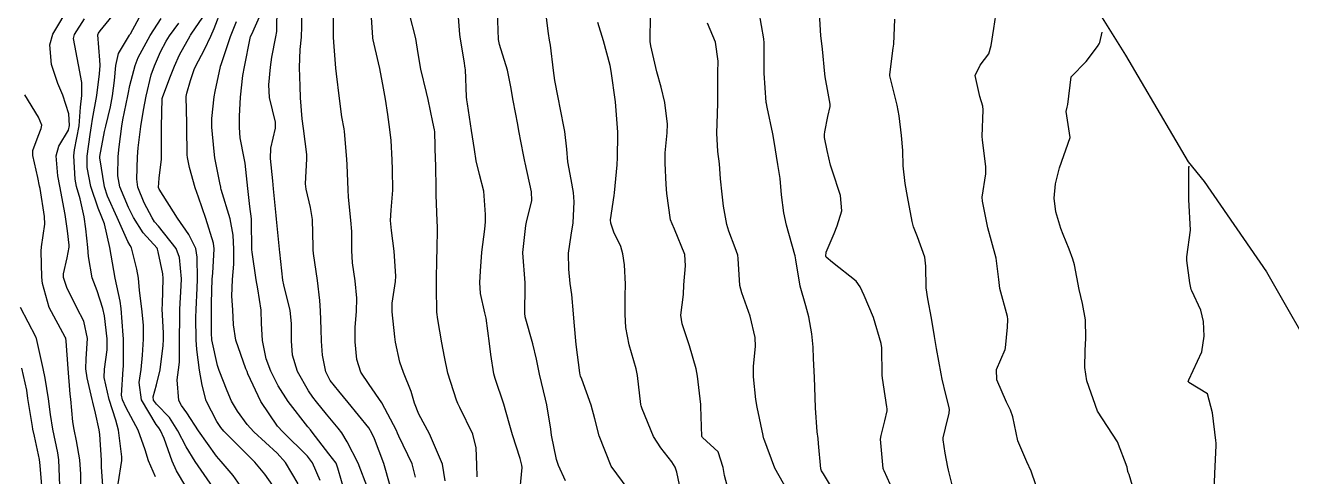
# Model space of a CAD drawing. Header units: metres. Extents: x 292545 to 299085, y 7450245 to 7463078.
# Drawn here: x 296544.6 to 296628.1, y 7454749.9 to 7454779.6 of the extents above; entities that cross this region are included whole.
import ezdxf

# ---------------------------------------------------------------- set-up
doc = ezdxf.new("R2010")
doc.units = ezdxf.units.M
for name, color, linetype in [('Area', 45, 'Continuous'), ('Curvas de Nivel 1m', 11, 'Continuous'), ('Curvas de Nivel 5m', 15, 'Continuous')]:
    doc.layers.add(name, color=color, linetype=linetype)

msp = doc.modelspace()

# ---------------------------------------------------------------- linework, layer by layer
at = {"layer": 'Area'}
msp.add_polyline3d([(296613.844, 7454782.974, 708.139), (296617.124, 7454777.693, 705.589), (296621.248, 7454770.654, 711.938), (296622.318, 7454769.367, 713.738), (296626.413, 7454763.422, 705.209), (296630.077, 7454757.007, 705.809), (296631.11, 7454755.319, 711.589), (296632.008, 7454753.878, 712.559), (296633.181, 7454752.168, 709.799), (296636.579, 7454746.695, 706.899), (296638.868, 7454743.276, 715.379), (296639.916, 7454741.721, 707.518), (296641.673, 7454739.448, 707.829), (296643.677, 7454736.078, 708.489), (296644.915, 7454734.293, 708.608), (296648.995, 7454728.112, 708.829), (296654.216, 7454720.106, 719.139), (296658.437, 7454712.581, 710.909), (296659.793, 7454710.626, 711.418), (296662.623, 7454706.991, 712.078), (296664.757, 7454703.638, 712.269), (296671.717, 7454692.677, 713.211)], dxfattribs=at)
at = {"layer": 'Curvas de Nivel 1m', "flags": 128}
for points, elevation in [([(296549.78, 7454749.014), (296549.659, 7454750.585), (296549.672, 7454751.016), (296549.563, 7454752.713), (296549.517, 7454753.017), (296549.274, 7454754.123), (296549.097, 7454754.839), (296549.051, 7454755.023), (296548.708, 7454756.44), (296548.626, 7454757.03), (296548.641, 7454757.702), (296548.736, 7454759.029), (296548.488, 7454760.176), (296548.036, 7454761.04), (296547.373, 7454762.383), (296547.165, 7454763.052), (296547.155, 7454763.283), (296547.396, 7454764.347), (296547.526, 7454765.048), (296547.526, 7454765.17), (296547.414, 7454766.128), (296547.295, 7454767.051), (296547.274, 7454767.203), (296546.906, 7454769.055), (296546.783, 7454769.733), (296546.671, 7454771.058), (296546.841, 7454771.695), (296547.49, 7454772.744), (296547.557, 7454773.049), (296547.504, 7454773.812), (296547.122, 7454775.054), (296546.78, 7454775.808), (296546.358, 7454777.062), (296546.254, 7454778.372), (296546.445, 7454779.057), (296547.592, 7454780.97)], 679), ([(296553.222, 7454749.918), (296552.748, 7454750.985), (296552.534, 7454751.697), (296552.067, 7454752.992), (296551.278, 7454754.467), (296551.035, 7454755.002), (296550.985, 7454755.304), (296551.087, 7454757.002), (296551.102, 7454757.206), (296551.106, 7454759.002), (296551.096, 7454759.242), (296550.961, 7454761.004), (296550.881, 7454761.484), (296550.559, 7454763.008), (296550.391, 7454764.012), (296550.216, 7454765.012), (296549.851, 7454766.584), (296549.692, 7454767.017), (296549.432, 7454767.61), (296548.951, 7454769.028), (296548.728, 7454770.294), (296548.72, 7454771.031), (296548.909, 7454772.45), (296549, 7454773.027), (296549.065, 7454773.461), (296549.357, 7454775.022), (296549.537, 7454776.462), (296549.571, 7454776.992), (296549.574, 7454777.02), (296549.548, 7454777.356), (296549.426, 7454779.021), (296549.461, 7454779.134), (296549.576, 7454779.281), (296550.355, 7454780.242)], 681), ([(296555.216, 7454749.279), (296554.597, 7454750.33), (296554.311, 7454750.964), (296553.789, 7454752.438), (296553.558, 7454752.976), (296553.444, 7454753.156), (296553.267, 7454753.371), (296552.299, 7454754.99), (296552.143, 7454756.143), (296552.279, 7454756.99), (296552.374, 7454757.933), (296552.432, 7454758.989), (296552.419, 7454759.912), (296552.313, 7454760.99), (296552.171, 7454762.192), (296552.091, 7454762.993), (296551.991, 7454763.593), (296551.632, 7454764.997), (296551.553, 7454765.147), (296551.407, 7454765.414), (296550.695, 7454767.007), (296550.056, 7454768.402), (296549.85, 7454769.016), (296549.558, 7454770.933), (296549.562, 7454771.019), (296549.858, 7454772.648), (296549.937, 7454773.016), (296550.253, 7454774.271), (296550.395, 7454775.011), (296550.521, 7454776.022), (296550.617, 7454777.009), (296550.776, 7454777.786), (296551.512, 7454779.001), (296551.536, 7454779.038), (296551.574, 7454779.094), (296552.598, 7454780.985)], 682), ([(296562.617, 7454749.468), (296561.787, 7454750.874), (296561.242, 7454751.483), (296559.693, 7454752.896), (296559.268, 7454753.368), (296558.617, 7454754.25), (296558.231, 7454754.916), (296557.946, 7454755.576), (296557.409, 7454756.928), (296557.308, 7454757.255), (296556.938, 7454758.934), (296556.899, 7454759.373), (296556.903, 7454760.934), (296556.916, 7454761.376), (296556.964, 7454762.934), (296556.99, 7454763.323), (296557.077, 7454764.933), (296557.036, 7454765.305), (296556.545, 7454766.939), (296556.053, 7454768.335), (296555.827, 7454768.946), (296555.466, 7454770.283), (296555.334, 7454770.951), (296555.314, 7454771.112), (296555.282, 7454772.952), (296555.274, 7454773.175), (296555.25, 7454774.953), (296555.288, 7454775.19), (296555.534, 7454776.009), (296555.757, 7454776.731), (296555.858, 7454776.947), (296556.45, 7454778.051), (296556.864, 7454778.937), (296557.082, 7454779.431), (296557.591, 7454780.748)], 686), ([(296565.718, 7454748.825), (296565.23, 7454750.499), (296565.153, 7454750.752), (296565.117, 7454750.832), (296564.649, 7454751.432), (296563.553, 7454752.856), (296563.422, 7454753.015), (296563.266, 7454753.206), (296561.967, 7454754.873), (296561.293, 7454755.917), (296560.811, 7454756.885), (296560.516, 7454757.687), (296560.267, 7454758.891), (296560.213, 7454760.022), (296560.181, 7454760.892), (296559.96, 7454762.301), (296559.847, 7454762.895), (296559.585, 7454764.713), (296559.573, 7454764.898), (296559.548, 7454766.773), (296559.538, 7454766.899), (296559.435, 7454767.712), (296559.295, 7454768.902), (296559.128, 7454770.564), (296559.071, 7454770.906), (296558.808, 7454772.233), (296558.75, 7454772.911), (296558.757, 7454773.658), (296558.813, 7454774.911), (296558.978, 7454776.349), (296559.076, 7454776.907), (296559.454, 7454778.794), (296559.484, 7454778.901), (296559.565, 7454779.072), (296560.13, 7454780.349)], 688), ([(296567.216, 7454749.151), (296566.578, 7454750.817), (296565.858, 7454752.22), (296565.488, 7454752.828), (296565.266, 7454753.133), (296564.489, 7454754.055), (296563.831, 7454754.852), (296563.589, 7454755.159), (296563.29, 7454755.586), (296562.575, 7454756.867), (296562.251, 7454757.938), (296562.185, 7454758.871), (296562.187, 7454760.029), (296562.097, 7454760.873), (296561.685, 7454762.562), (296561.619, 7454762.878), (296561.401, 7454764.72), (296561.385, 7454764.88), (296561.383, 7454764.901), (296561.201, 7454766.882), (296561.175, 7454767.135), (296560.987, 7454768.885), (296560.942, 7454769.401), (296560.804, 7454770.887), (296560.811, 7454771.555), (296561.135, 7454772.884), (296561.12, 7454773.262), (296560.721, 7454774.888), (296560.69, 7454775.73), (296560.791, 7454776.888), (296560.882, 7454777.554), (296561.15, 7454778.884), (296561.207, 7454779.245), (296561.247, 7454780.883)], 689), ([(296570.36, 7454749.908), (296570.123, 7454750.777), (296569.26, 7454752.612), (296569.173, 7454752.791), (296569.089, 7454752.968), (296568.125, 7454754.802), (296567.295, 7454756.001), (296566.743, 7454756.816), (296566.482, 7454757.652), (296566.386, 7454758.819), (296566.383, 7454759.779), (296566.471, 7454760.819), (296566.493, 7454761.687), (296566.371, 7454762.82), (296566.206, 7454764.006), (296566.165, 7454764.822), (296566.157, 7454766.081), (296566.092, 7454766.823), (296565.935, 7454768.335), (296565.912, 7454768.825), (296565.84, 7454770.455), (296565.816, 7454770.827), (296565.666, 7454772.653), (296565.64, 7454772.829), (296565.505, 7454773.631), (296565.334, 7454774.833), (296565.151, 7454776.448), (296565.11, 7454776.836), (296564.981, 7454778.263), (296564.957, 7454778.836), (296564.944, 7454779.465), (296564.945, 7454780.836)], 691), ([(296572.302, 7454749.669), (296572.12, 7454750.751), (296571.263, 7454752.76), (296570.563, 7454754.058), (296570.289, 7454754.775), (296570.055, 7454755.543), (296569.553, 7454756.786), (296569.313, 7454757.475), (296569.025, 7454758.793), (296568.982, 7454759.148), (296568.815, 7454760.795), (296568.806, 7454761.348), (296569.024, 7454762.793), (296569.046, 7454763.125), (296568.94, 7454764.787), (296568.772, 7454766.145), (296568.708, 7454766.791), (296568.75, 7454767.473), (296568.86, 7454768.789), (296568.833, 7454770.156), (296568.814, 7454770.79), (296568.751, 7454772.057), (296568.666, 7454772.792), (296568.534, 7454773.768), (296568.374, 7454774.797), (296568.245, 7454775.514), (296568, 7454776.803), (296567.917, 7454777.175), (296567.562, 7454778.691), (296567.538, 7454778.81), (296567.534, 7454778.84), (296567.398, 7454780.812)], 692), ([(296574.421, 7454749.918), (296574.391, 7454750.723), (296574.353, 7454751.833), (296574.121, 7454752.727), (296573.279, 7454754.483), (296573.149, 7454754.741), (296573.048, 7454754.98), (296572.484, 7454756.748), (296572.252, 7454757.817), (296572.086, 7454758.752), (296571.813, 7454760.291), (296571.765, 7454760.756), (296571.739, 7454762.386), (296571.737, 7454762.756), (296571.762, 7454764.392), (296571.772, 7454764.756), (296571.791, 7454766.384), (296571.78, 7454766.756), (296571.71, 7454768.496), (296571.709, 7454768.757), (296571.681, 7454770.547), (296571.675, 7454770.758), (296571.616, 7454772.634), (296571.603, 7454772.759), (296571.501, 7454773.277), (296571.182, 7454774.763), (296571.077, 7454775.215), (296570.708, 7454776.768), (296570.523, 7454777.8), (296570.363, 7454778.772), (296569.95, 7454780.414)], 693), ([(296577.213, 7454748.69), (296577.385, 7454750.535), (296577.363, 7454750.689), (296577.237, 7454751.13), (296576.736, 7454752.695), (296576.511, 7454753.45), (296576.176, 7454754.701), (296575.609, 7454756.398), (296575.521, 7454756.708), (296575.322, 7454757.984), (296575.228, 7454758.712), (296574.996, 7454760.362), (296574.921, 7454760.716), (296574.629, 7454761.985), (296574.594, 7454762.722), (296574.635, 7454763.47), (296574.73, 7454764.72), (296574.922, 7454766.221), (296574.959, 7454766.717), (296574.963, 7454767.184), (296574.85, 7454768.719), (296574.565, 7454769.824), (296574.345, 7454770.727), (296574.23, 7454771.478), (296574.033, 7454772.732), (296573.767, 7454774.488), (296573.732, 7454774.737), (296573.718, 7454774.93), (296573.64, 7454776.739), (296573.632, 7454776.827), (296573.549, 7454777.319), (296573.305, 7454778.743), (296573.267, 7454779.044), (296573.149, 7454780.744)], 694), ([(296584.74, 7454748.605), (296583.233, 7454750.62), (296582.451, 7454752.628), (296582.158, 7454753.742), (296581.934, 7454754.633), (296581.3, 7454756.351), (296581.223, 7454756.562), (296581.2, 7454756.642), (296581.181, 7454756.766), (296580.937, 7454758.646), (296580.805, 7454760.106), (296580.766, 7454760.649), (296580.649, 7454761.934), (296580.548, 7454762.652), (296580.443, 7454763.599), (296580.422, 7454764.655), (296580.602, 7454765.84), (296580.746, 7454766.65), (296580.804, 7454768.017), (296580.761, 7454768.65), (296580.603, 7454769.505), (296580.389, 7454770.656), (296580.323, 7454771.499), (296580.2, 7454772.659), (296579.865, 7454774.317), (296579.8, 7454774.666), (296579.757, 7454774.898), (296579.536, 7454776.009), (296579.438, 7454776.671), (296579.236, 7454778.341), (296579.189, 7454778.666), (296579.123, 7454779.113), (296578.909, 7454780.67)], 696), ([(296591.101, 7454748.531), (296590.702, 7454750.002), (296590.614, 7454750.529), (296590.288, 7454751.579), (296589.253, 7454752.524), (296589.228, 7454752.55), (296589.217, 7454752.587), (296589.155, 7454754.551), (296589.143, 7454754.692), (296588.93, 7454756.554), (296588.835, 7454757.03), (296588.4, 7454758.559), (296587.918, 7454759.994), (296587.843, 7454760.565), (296588.003, 7454761.928), (296588.04, 7454762.563), (296588.146, 7454763.808), (296588.102, 7454764.563), (296587.42, 7454766.234), (296587.253, 7454766.572), (296587.157, 7454766.841), (296586.902, 7454768.575), (296586.865, 7454769.162), (296586.79, 7454770.577), (296586.801, 7454771.256), (296586.937, 7454772.576), (296586.944, 7454773.133), (296586.783, 7454774.577), (296586.545, 7454775.567), (296586.25, 7454776.583), (296585.847, 7454778.3), (296585.821, 7454778.587), (296585.831, 7454780.345)], 698), ([(296601.817, 7454748.999), (296601.232, 7454750.328), (296601.193, 7454750.41), (296601.172, 7454750.473), (296600.995, 7454752.413), (296601.032, 7454752.637), (296601.271, 7454753.608), (296601.423, 7454754.266), (296601.431, 7454754.408), (296601.414, 7454754.538), (296601.291, 7454755.26), (296601.122, 7454756.412), (296601.106, 7454756.611), (296601.076, 7454758.412), (296601.03, 7454758.71), (296600.52, 7454760.418), (296599.921, 7454761.871), (296599.645, 7454762.427), (296599.378, 7454762.798), (296597.819, 7454764.024), (296597.402, 7454764.392), (296597.383, 7454764.45), (296597.406, 7454764.712), (296597.931, 7454765.932), (296598.129, 7454766.443), (296598.444, 7454767.429), (296598.357, 7454768.441), (296597.807, 7454770.107), (296597.703, 7454770.448), (296597.482, 7454771.407), (296597.303, 7454772.265), (296597.29, 7454772.453), (296597.31, 7454772.639), (296597.511, 7454773.644), (296597.668, 7454774.302), (296597.665, 7454774.449), (296597.53, 7454775.185), (296597.351, 7454776.263), (296597.329, 7454776.453), (296597.175, 7454778.072), (296597.127, 7454778.454), (296597.062, 7454778.964), (296596.975, 7454780.456)], 701), ([(296611.219, 7454749.387), (296610.915, 7454750.293), (296610.62, 7454750.915), (296610.046, 7454752.302), (296609.704, 7454753.878), (296609.563, 7454754.307), (296609.288, 7454754.837), (296608.658, 7454756.316), (296608.638, 7454756.988), (296609.195, 7454758.311), (296609.226, 7454758.409), (296609.345, 7454759.777), (296609.388, 7454760.274), (296609.385, 7454760.31), (296609.355, 7454760.469), (296608.842, 7454762.315), (296608.779, 7454762.919), (296608.601, 7454764.318), (296608.293, 7454765.443), (296608.053, 7454766.324), (296607.698, 7454768.07), (296607.692, 7454768.328), (296607.919, 7454769.872), (296607.922, 7454770.326), (296607.708, 7454772.111), (296607.691, 7454772.328), (296607.749, 7454774.089), (296607.732, 7454774.328), (296607.522, 7454774.959), (296607.228, 7454776.335), (296607.55, 7454777.028), (296608.119, 7454777.762), (296608.28, 7454778.323), (296608.458, 7454779.443), (296608.588, 7454780.32)], 703), ([(296557.213, 7454748.93), (296555.843, 7454750.944), (296555.247, 7454751.908), (296554.696, 7454752.958), (296554.135, 7454753.831), (296553.28, 7454754.71), (296553.094, 7454754.982), (296553.069, 7454755.198), (296553.293, 7454755.981), (296553.535, 7454756.977), (296553.732, 7454758.568), (296553.748, 7454758.974), (296553.74, 7454759.377), (296553.669, 7454760.975), (296553.673, 7454761.292), (296553.733, 7454762.975), (296553.709, 7454763.298), (296553.4, 7454764.729), (296553.348, 7454764.917), (296553.319, 7454764.971), (296552.417, 7454765.989), (296551.778, 7454766.995), (296551.433, 7454767.661), (296550.87, 7454769.006), (296550.732, 7454769.736), (296550.766, 7454771.007), (296550.832, 7454771.653), (296550.997, 7454773.005), (296551.072, 7454773.431), (296551.398, 7454775.001), (296551.417, 7454775.108), (296551.53, 7454775.676), (296551.872, 7454776.995), (296552.087, 7454777.528), (296552.869, 7454778.981), (296553.584, 7454780.089)], 683), ([(296559.103, 7454748.911), (296558.331, 7454750.02), (296557.544, 7454750.925), (296557.238, 7454751.295), (296556.059, 7454752.942), (296555.275, 7454754.139), (296554.941, 7454754.617), (296554.753, 7454754.958), (296554.638, 7454756.301), (296554.744, 7454756.958), (296554.8, 7454757.469), (296554.812, 7454758.958), (296554.817, 7454760.428), (296554.828, 7454760.958), (296554.917, 7454762.506), (296554.923, 7454762.957), (296554.81, 7454764.372), (296554.576, 7454764.958), (296553.417, 7454766.416), (296553.164, 7454766.718), (296552.994, 7454766.976), (296552.469, 7454767.953), (296552.045, 7454768.991), (296551.981, 7454769.515), (296552.036, 7454770.992), (296552.068, 7454771.581), (296552.246, 7454772.989), (296552.425, 7454774.07), (296552.594, 7454774.984), (296552.937, 7454776.379), (296553.145, 7454776.976), (296553.557, 7454777.897), (296553.928, 7454778.606), (296554.144, 7454778.964), (296554.759, 7454779.781)], 684), ([(296564.064, 7454749.69), (296563.559, 7454750.855), (296563.239, 7454751.279), (296561.606, 7454752.877), (296561.267, 7454753.253), (296560.163, 7454754.891), (296559.301, 7454756.714), (296559.251, 7454756.849), (296559.23, 7454756.901), (296559.177, 7454757.03), (296558.512, 7454758.912), (296558.364, 7454759.935), (296558.312, 7454760.916), (296558.252, 7454761.807), (296558.299, 7454762.916), (296558.38, 7454763.923), (296558.382, 7454764.915), (296558.333, 7454765.837), (296558.15, 7454766.919), (296557.549, 7454768.831), (296557.525, 7454768.929), (296557.514, 7454768.99), (296557.456, 7454769.273), (296557.129, 7454770.933), (296557.077, 7454771.334), (296556.934, 7454772.936), (296556.923, 7454773.514), (296557.091, 7454774.934), (296557.161, 7454775.299), (296557.5, 7454776.93), (296557.51, 7454776.964), (296557.545, 7454777.066), (296558.165, 7454778.921), (296558.562, 7454779.894)], 687), ([(296587.931, 7454748.563), (296587.571, 7454750.225), (296587.45, 7454750.568), (296587.236, 7454750.914), (296586.508, 7454751.843), (296586.039, 7454752.588), (296585.28, 7454754.401), (296585.22, 7454754.601), (296585.202, 7454754.683), (296584.976, 7454756.603), (296584.879, 7454757.035), (296584.422, 7454758.609), (296584.209, 7454759.747), (296584.162, 7454760.612), (296584.158, 7454761.819), (296584.176, 7454762.612), (296584.117, 7454763.888), (296584.005, 7454764.611), (296583.871, 7454765.077), (296583.417, 7454766.026), (296583.213, 7454766.622), (296583.198, 7454766.849), (296583.441, 7454768.44), (296583.464, 7454768.62), (296583.628, 7454770.46), (296583.642, 7454770.617), (296583.654, 7454770.797), (296583.683, 7454772.617), (296583.523, 7454774.62), (296583.251, 7454776.623), (296583.176, 7454776.994), (296582.743, 7454778.628), (296582.373, 7454779.84)], 697), ([(296595.073, 7454748.623), (296594.027, 7454750.492), (296593.302, 7454752.449), (296593.287, 7454752.5), (296593.255, 7454752.651), (296592.855, 7454754.504), (296592.782, 7454755.011), (296592.626, 7454756.507), (296592.611, 7454757.21), (296592.753, 7454758.506), (296592.731, 7454759.107), (296592.403, 7454760.509), (296591.849, 7454762.035), (296591.72, 7454762.517), (296591.614, 7454764.304), (296591.579, 7454764.518), (296591.408, 7454765.004), (296590.992, 7454766.1), (296590.86, 7454766.528), (296590.638, 7454767.735), (296590.546, 7454768.533), (296590.455, 7454769.538), (296590.371, 7454770.537), (296590.273, 7454771.331), (296590.194, 7454772.539), (296590.238, 7454773.814), (296590.274, 7454774.539), (296590.281, 7454775.29), (296590.279, 7454776.539), (296590.291, 7454777.28), (296590.112, 7454778.542), (296589.581, 7454779.786)], 699), ([(296605.828, 7454748.96), (296605.474, 7454750.356), (296605.432, 7454750.554), (296605.244, 7454751.472), (296605.116, 7454752.361), (296605.122, 7454752.494), (296605.264, 7454753.118), (296605.516, 7454754.119), (296605.532, 7454754.356), (296605.499, 7454754.57), (296605.293, 7454755.347), (296605.046, 7454756.363), (296604.975, 7454756.694), (296604.673, 7454758.366), (296604.544, 7454759.158), (296604.354, 7454760.37), (296604.103, 7454761.635), (296603.996, 7454762.374), (296603.969, 7454763.799), (296603.909, 7454764.375), (296603.416, 7454765.726), (296603.159, 7454766.383), (296603.078, 7454766.732), (296602.768, 7454768.387), (296602.61, 7454769.234), (296602.485, 7454770.39), (296602.457, 7454771.416), (296602.38, 7454772.391), (296602.207, 7454773.691), (296602.088, 7454774.394), (296601.612, 7454776.33), (296601.608, 7454776.399), (296601.823, 7454778.135), (296601.865, 7454778.397), (296601.934, 7454780.05)], 702), ([(296617.914, 7454748.209), (296617.368, 7454750.081), (296617.306, 7454750.219), (296617.287, 7454750.273), (296617.236, 7454750.566), (296616.599, 7454752.227), (296615.283, 7454754.24), (296614.574, 7454756.247), (296614.442, 7454757.118), (296614.476, 7454758.248), (296614.527, 7454759.056), (296614.485, 7454760.249), (296614.288, 7454761.326), (296614.078, 7454762.253), (296613.767, 7454763.887), (296613.669, 7454764.257), (296613.41, 7454764.919), (296613.023, 7454765.87), (296612.878, 7454766.268), (296612.531, 7454767.371), (296612.42, 7454768.275), (296612.521, 7454769.21), (296612.779, 7454770.27), (296613.493, 7454772.26), (296613.227, 7454773.982), (296613.293, 7454774.263), (296613.34, 7454774.439), (296613.543, 7454776.26), (296614.542, 7454777.261), (296615.291, 7454778.243), (296615.388, 7454778.419), (296615.429, 7454778.516), (296615.603, 7454779.2)], 704), ([(296548.303, 7454749.034), (296548.296, 7454750.106), (296548.238, 7454751.035), (296548.005, 7454752.286), (296547.851, 7454753.041), (296547.775, 7454753.549), (296547.631, 7454755.045), (296547.602, 7454755.361), (296547.457, 7454757.048), (296547.33, 7454758.861), (296547.302, 7454759.05), (296547.273, 7454759.111), (296546.224, 7454761.061), (296545.782, 7454762.66), (296545.737, 7454763.066), (296545.685, 7454764.782), (296545.713, 7454765.067), (296545.926, 7454766.557), (296545.904, 7454767.065), (296545.614, 7454768.905), (296545.587, 7454769.069), (296545.459, 7454769.638), (296545.132, 7454771.073), (296545.133, 7454771.417), (296545.486, 7454772.355), (296545.695, 7454772.864), (296545.724, 7454773.068), (296545.501, 7454773.609), (296544.603, 7454775.079)], 678), ([(296546.916, 7454749.353), (296546.849, 7454751.054), (296546.785, 7454751.509), (296546.454, 7454753.058), (296546.31, 7454754.022), (296546.178, 7454755.061), (296545.94, 7454756.42), (296545.808, 7454757.065), (296545.381, 7454759.02), (296545.363, 7454759.07), (296545.334, 7454759.131), (296544.33, 7454761.08)], 677), ([(296545.763, 7454749.064), (296545.629, 7454750.666), (296545.582, 7454751.067), (296545.256, 7454752.599), (296545.144, 7454753.071), (296545.109, 7454753.228), (296544.812, 7454755.075), (296544.734, 7454755.63), (296544.424, 7454757.079)], 676)]:
    msp.add_lwpolyline(points, dxfattribs=dict(at, elevation=elevation))
at = {"layer": 'Curvas de Nivel 5m', "flags": 128}
for points, elevation in [([(296568.685, 7454749.329), (296568.254, 7454750.8), (296567.644, 7454752.42), (296567.469, 7454752.808), (296567.266, 7454753.145), (296565.905, 7454754.824), (296565.29, 7454755.555), (296564.731, 7454756.273), (296564.433, 7454756.843), (296564.232, 7454757.933), (296564.168, 7454758.847), (296564.128, 7454759.635), (296564.093, 7454760.849), (296564.053, 7454761.543), (296563.884, 7454762.852), (296563.634, 7454764.622), (296563.61, 7454764.857), (296563.609, 7454765.061), (296563.569, 7454766.858), (296563.435, 7454767.662), (296563.149, 7454768.863), (296563.108, 7454769.212), (296563.186, 7454770.863), (296563.185, 7454771.154), (296562.976, 7454772.865), (296562.883, 7454773.485), (296562.782, 7454774.867), (296562.755, 7454775.643), (296562.701, 7454776.868), (296562.749, 7454778.056), (296562.833, 7454778.861), (296562.862, 7454779.572), (296562.847, 7454780.861)], 690), ([(296580.223, 7454749.655), (296579.766, 7454750.662), (296579.641, 7454751.067), (296579.322, 7454752.669), (296579.259, 7454753.059), (296579.007, 7454754.673), (296578.92, 7454755.041), (296578.521, 7454756.678), (296578.328, 7454757.669), (296578.087, 7454758.682), (296577.576, 7454760.463), (296577.546, 7454760.688), (296577.587, 7454762.471), (296577.578, 7454762.688), (296577.432, 7454764.66), (296577.433, 7454764.69), (296577.63, 7454766.479), (296577.668, 7454766.688), (296578.012, 7454768.109), (296578.002, 7454768.684), (296577.575, 7454770.585), (296577.554, 7454770.689), (296577.477, 7454771.116), (296577.166, 7454772.693), (296577.082, 7454773.111), (296576.776, 7454774.697), (296576.637, 7454775.594), (296576.408, 7454776.701), (296575.89, 7454778.377), (296575.824, 7454778.707), (296575.75, 7454780.549)], 695), ([(296598.236, 7454748.44), (296597.23, 7454750.118), (296597.1, 7454750.32), (296597.05, 7454750.453), (296596.913, 7454752.119), (296596.879, 7454752.456), (296596.824, 7454752.892), (296596.704, 7454754.459), (296596.661, 7454755.824), (296596.634, 7454756.46), (296596.571, 7454757.717), (296596.553, 7454758.462), (296596.471, 7454759.328), (296596.261, 7454760.466), (296596.067, 7454761.177), (296595.688, 7454762.475), (296595.399, 7454764.212), (296595.362, 7454764.48), (296595.35, 7454764.534), (296594.805, 7454766.486), (296594.617, 7454767.302), (296594.472, 7454768.49), (296594.377, 7454769.573), (296594.22, 7454770.493), (296593.973, 7454772.01), (296593.9, 7454772.496), (296593.519, 7454774.255), (296593.467, 7454774.501), (296593.458, 7454774.566), (296593.325, 7454776.502), (296593.318, 7454776.729), (296593.331, 7454778.502), (296593.307, 7454778.763), (296592.989, 7454780.506)], 700), ([(296550.768, 7454749.454), (296550.997, 7454751.002), (296551, 7454751.239), (296550.788, 7454753.005), (296550.614, 7454753.662), (296550.164, 7454755.011), (296549.847, 7454756.465), (296549.852, 7454757.015), (296550.045, 7454758.29), (296550.043, 7454759.013), (296549.85, 7454760.513), (296549.752, 7454761.016), (296549.37, 7454762.167), (296549.051, 7454763.025), (296548.803, 7454764.435), (296548.771, 7454765.029), (296548.638, 7454766.254), (296548.517, 7454767.034), (296548.256, 7454768.223), (296548.017, 7454769.042), (296547.928, 7454769.513), (296547.831, 7454771.045), (296547.879, 7454771.446), (296548.191, 7454773.04), (296548.288, 7454774.261), (296548.359, 7454775.037), (296548.373, 7454775.879), (296548.147, 7454777.041), (296547.826, 7454778.781), (296547.878, 7454779.037), (296548.531, 7454780.083)], 680), ([(296561.214, 7454748.99), (296560.426, 7454750.093), (296559.762, 7454750.895), (296559.241, 7454751.417), (296557.729, 7454752.923), (296557.52, 7454753.181), (296557.269, 7454753.568), (296556.568, 7454754.937), (296556.284, 7454755.949), (296556.124, 7454756.942), (296555.954, 7454758.313), (296555.909, 7454758.944), (296555.878, 7454760.414), (296555.893, 7454760.945), (296555.972, 7454762.339), (296555.978, 7454762.944), (296555.955, 7454764.384), (296555.871, 7454764.945), (296555.412, 7454765.872), (296554.662, 7454766.958), (296553.451, 7454768.863), (296553.424, 7454768.97), (296553.459, 7454769.583), (296553.605, 7454770.835), (296553.612, 7454770.969), (296553.612, 7454772.848), (296553.613, 7454772.969), (296553.664, 7454774.826), (296553.696, 7454774.968), (296554.204, 7454776.295), (296554.462, 7454776.961), (296554.809, 7454777.703), (296555.493, 7454778.951), (296555.527, 7454778.997), (296555.574, 7454779.059), (296556.339, 7454780.189)], 685), ([(296622.947, 7454748.412), (296623.005, 7454750.143), (296623.103, 7454751.994), (296623.104, 7454752.142), (296623.089, 7454752.309), (296622.872, 7454754.146), (296622.526, 7454755.382), (296621.303, 7454756.137), (296621.27, 7454756.17), (296621.264, 7454756.209), (296621.304, 7454756.316), (296622.149, 7454758.158), (296622.317, 7454759.176), (296622.259, 7454760.156), (296622.097, 7454760.895), (296621.502, 7454762.168), (296621.465, 7454762.26), (296621.378, 7454762.69), (296621.169, 7454764.172), (296621.164, 7454764.405), (296621.423, 7454766.17), (296621.295, 7454768.171), (296621.297, 7454768.319), (296621.306, 7454770.172), (296621.303, 7454770.343), (296621.353, 7454770.36)], 705)]:
    msp.add_lwpolyline(points, dxfattribs=dict(at, elevation=elevation))

doc.saveas('drawing.dxf')
